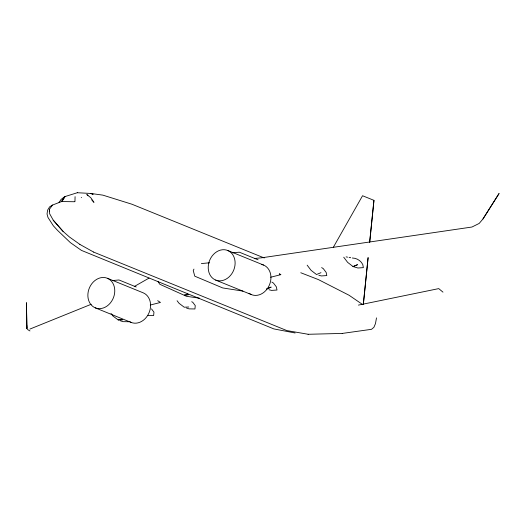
<?xml version="1.0" encoding="UTF-8"?>
<svg xmlns="http://www.w3.org/2000/svg" width="527" height="527" viewBox="0 0 527 527"><rect width="100%" height="100%" fill="white"/><g stroke="black" fill="none" stroke-linecap="round" stroke-linejoin="round"><path stroke-width="0.79" d="M74.953 201.637L75.078 196.657M79.854 244.363L69.459 237.005L63.049 231.373L53.253 220.187L49.709 213.863L49.354 211.472L49.485 209.212L52.516 205.056M49.354 211.472L49.525 209.199M118.18 319.935L122.705 319.737L118.18 319.935L113.041 316.101L111.045 313.506M188.738 307.004L184.213 307.208L179.081 303.321L177.079 300.726M363.307 304.454L368.077 257.683M369.664 242.124L373.926 200.365M363.347 304.441L368.116 257.677M369.71 242.117L373.972 200.352L362.55 195.741L333.354 247.242M376.495 317.873L375.481 323.598L373.88 327.359L371.495 329.322L342.227 333.433M193.962 269.106L193.244 270.555L194.779 276.181L222.717 287.946L242.921 291.102M482.976 218.955L499.016 193.587L482.976 218.955L479.175 223.435L471.942 227.032L261.866 257.769L254.508 258.474M61.652 201.354L64.564 196.762M295.113 332.985L273.849 328.914L81.395 250.371L70.341 242.598L57.529 230.358L53.365 225.833L47.983 217.46L47.035 213.969L47.628 210.128L49.604 206.887L52.476 205.069L61.626 201.545L64.722 196.657L77.331 192.717M62.114 201.248L65.025 196.657M59.037 202.342L60.842 199.944M60.994 199.502L64.571 196.755M134.28 286.51L149.029 278.091M266.721 288.954L271.161 287.09L266.728 289M320.969 272.67L316.529 274.534L311.055 270.318L307.155 265.16M353.103 266.55L357.543 264.679L353.11 266.596L347.636 262.374L343.736 257.216M29.868 329.085L91.25 304.257M150.281 305.028L160.452 302.452L157.692 300.673M270.634 277.242L280.805 274.666L279.429 273.776M358.419 305.1L438.747 288.612L442.976 292.142M201.373 263.572L209.548 262.789M232.644 252.789L239.337 252.196L258.078 259.804M112.284 280.568L118.983 279.975L136.223 286.978M308.111 334.283L342.267 333.426M61.626 201.545L74.538 201.742M147.751 315.429L153.647 315.535L153.956 312.162L151.499 308.881M128.904 321.747L123.008 321.648L120.452 320.818M77.291 192.73L90.723 193.455L102.877 195.142L131.981 204.245L264.251 257.973M81.257 197.506L81.606 197.553M199.463 298.17L186.492 296.306L159.78 284.257L158.107 281.655M308.15 334.27L286.866 330.587L93.549 252.064M346.087 256.886L347.583 257.15M349.078 257.413L350.699 257.703M352.313 257.999C356.739 258.118 360.699 260.516 362.747 264.462L363.373 267.624L357.958 267.999L353.11 266.596M318.828 275.278L321.378 275.944L326.793 275.562L326.16 272.406L323.282 268.638L321.641 267.591M269.027 289.745L271.576 290.403L276.991 290.028L276.365 286.872L273.48 283.098L271.84 282.057M90.723 193.455L93.015 194.193M90.684 193.462L92.969 194.206M186.486 308.038L189.048 308.868L194.944 308.967L195.253 305.594L192.796 302.314L191.703 301.734M279.277 274.073L280.805 274.666M300.772 272.742L318.413 279.6L349.105 295.272L362.444 304.415M227.743 250.496A15.981 12.991 -67.9 0 1 229.034 276.958A15.981 12.991 -67.9 0 1 208.244 268.381A15.981 12.991 -67.9 0 1 227.743 250.496L263.559 265.048M215.602 280.061L251.425 294.613M107.383 278.276A15.981 12.991 -67.9 0 1 108.681 304.744A15.981 12.991 -67.9 0 1 87.884 296.161A15.981 12.991 -67.9 0 1 107.383 278.276L143.206 292.828A15.981 12.991 -67.9 0 1 148.627 313.717A15.981 12.991 -67.9 0 1 129.267 321.437M95.249 307.847L131.071 322.399M79.814 244.376L93.589 252.051M27.378 329.428L29.96 330.943M87.904 195.701L86.803 194.496L90.802 197.75L93.958 202.342L91.751 199.924M53.214 220.194L63.049 231.373M26.719 325.152L26.949 328.808L26.429 302.682L26.87 328.4M261.609 264.455A15.981 12.991 -67.9 0 1 269.337 285.173A15.981 12.991 -67.9 0 1 249.06 293.256M187.296 294.158L184.424 294.824L185.761 295.364L188.633 294.705L187.296 294.158"/></g></svg>
